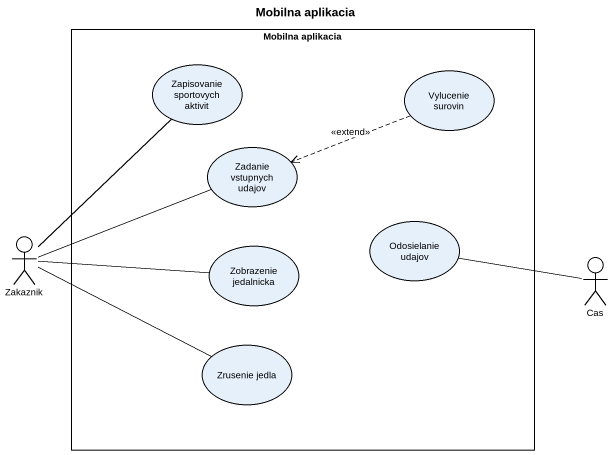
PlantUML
@startuml
title Mobilna aplikacia
rectangle "Mobilna aplikacia" as Mobilna_aplikacia {
  usecase "Zapisovanie sportovych aktivit" as Zapisovanie_sportovych
  usecase "Vylucenie surovin" as Vylucenie_surovin
  usecase "Zadanie vstupnych udajov" as Zadanie_vstupnych_udajov
  usecase "Zobrazenie jedalnicka" as Zobrazenie_jedalnicka
  usecase "Odosielanie udajov" as Odosielanie_udajov
  usecase "Zrusenie jedla" as Zrusenie_jedla
}
actor Zakaznik
actor Cas
Vylucenie_surovin .left.> Zadanie_vstupnych_udajov : <<extend>>
Zakaznik -up- Zapisovanie_sportovych
Zakaznik -right- Zadanie_vstupnych_udajov
Zakaznik -right- Zobrazenie_jedalnicka
Zakaznik -right- Zrusenie_jedla
Cas -left- Odosielanie_udajov
@enduml
